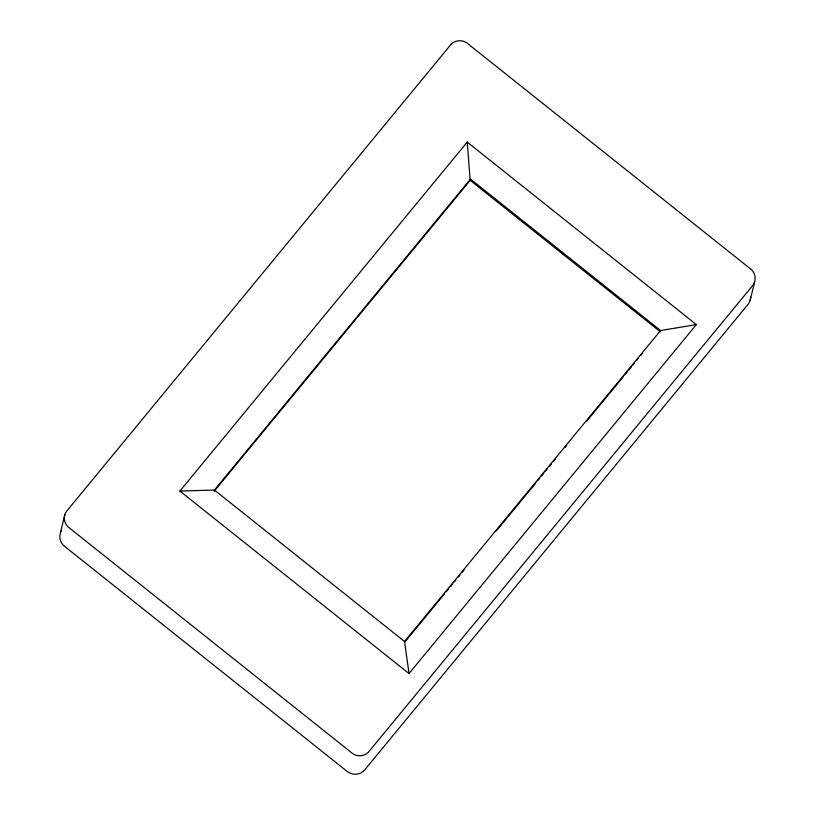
<?xml version="1.0" encoding="UTF-8"?>
<svg xmlns="http://www.w3.org/2000/svg" width="815" height="815" viewBox="0 0 815 815"><rect width="100%" height="100%" fill="white"/><g stroke="black" fill="none" stroke-linecap="round" stroke-linejoin="round"><path stroke-width="1.22" d="M64.823 514.744L60.32 533.234A12.51 12.256 13.7 0 0 64.497 546.264L347.251 771.489A12.51 12.256 13.7 0 0 364.825 769.757L747.926 304.484A12.51 12.256 13.7 0 0 750.666 297.098M696.336 324.604L660.598 330.523L470.479 179.086L214.427 490.06L214.121 491.292L470.173 180.319L467.219 142.095L696.336 324.604L409.018 673.557L179.891 491.058L467.219 142.095M750.177 300.256L754.68 281.766M409.018 673.557L404.546 641.497L660.598 330.523L660.303 331.756L470.173 180.319M405.055 641.751L444.633 593.687M446.253 591.721L448.678 588.776M450.288 586.82L452.712 583.876M454.332 581.91L455.942 579.954M458.366 577.01L459.986 575.044M462.411 572.099L464.02 570.143M496.335 530.901L535.913 482.837M537.523 480.87L539.948 477.926M541.567 475.97L543.992 473.026M545.602 471.06L547.222 469.094M549.646 466.16L551.256 464.193M553.68 461.249L555.3 459.293M564.989 447.517L566.608 445.55M586.8 421.029L623.149 376.887M624.759 374.92L627.183 371.976M628.803 370.02L631.228 367.076M632.837 365.11L634.457 363.154M636.882 360.21L638.491 358.243M640.916 355.299L642.536 353.343M179.891 491.058L214.427 490.06L404.546 641.497M60.88 531.726A12.51 12.256 13.7 0 1 61.634 530.31M451.286 44.071L66.137 511.82A12.51 12.256 13.7 0 0 67.808 526.684L353.099 753.926A12.51 12.256 13.7 0 0 368.227 752.439L753.366 284.69A12.51 12.256 13.7 0 0 751.705 269.826L466.404 42.584A12.51 12.256 13.7 0 0 451.286 44.071"/></g></svg>
